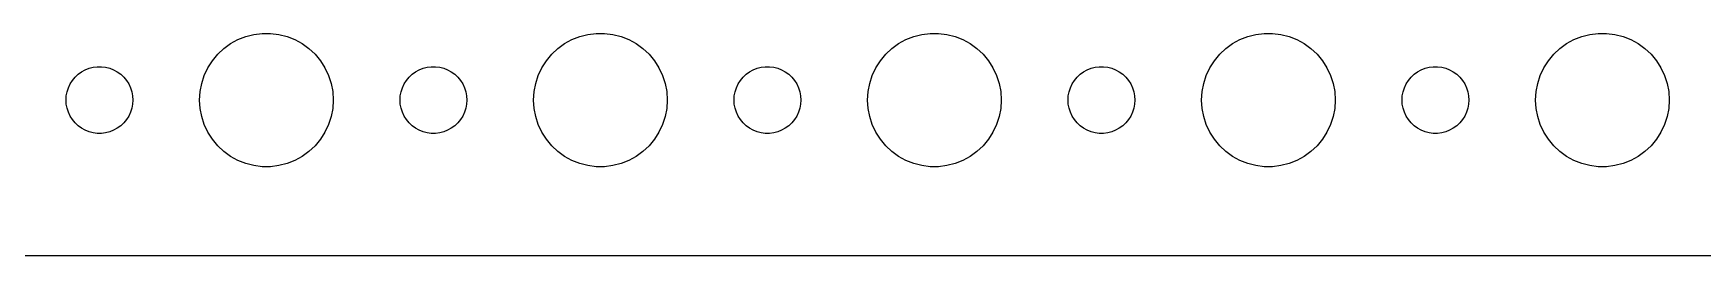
# Model space of a CAD drawing. Header units: metres. Extents: x -150 to 150, y -149 to 149.
# Drawn here: x -78 to -3, y -149.5 to -139.5 of the extents above; entities that cross this region are included whole.
import ezdxf

# ---------------------------------------------------------------- set-up
doc = ezdxf.new("R2010")
doc.units = ezdxf.units.M

msp = doc.modelspace()

# ---------------------------------------------------------------- linework, layer by layer
for p, q in [((-69.4123, -140.188), (-69.1075, -139.967)), ((-69.1075, -139.967), (-68.7773, -139.786)), ((-68.7773, -139.786), (-68.427, -139.647)), ((-68.427, -139.647), (-68.0621, -139.553)), ((-68.0621, -139.553), (-67.6884, -139.506)), ((-67.6884, -139.506), (-67.3116, -139.506)), ((-67.3116, -139.506), (-66.9379, -139.553)), ((-66.9379, -139.553), (-66.573, -139.647)), ((-66.573, -139.647), (-66.2227, -139.786)), ((-66.2227, -139.786), (-65.8925, -139.967)), ((-65.8925, -139.967), (-65.5877, -140.188)), ((-54.4123, -140.188), (-54.1075, -139.967)), ((-54.1075, -139.967), (-53.7773, -139.786)), ((-53.7773, -139.786), (-53.427, -139.647)), ((-53.427, -139.647), (-53.0621, -139.553)), ((-53.0621, -139.553), (-52.6884, -139.506)), ((-52.6884, -139.506), (-52.3116, -139.506)), ((-52.3116, -139.506), (-51.9379, -139.553)), ((-51.9379, -139.553), (-51.5729, -139.647)), ((-51.5729, -139.647), (-51.2227, -139.786)), ((-51.2227, -139.786), (-50.8925, -139.967)), ((-50.8925, -139.967), (-50.5877, -140.188)), ((-39.4123, -140.188), (-39.1075, -139.967)), ((-39.1075, -139.967), (-38.7773, -139.786)), ((-38.7773, -139.786), (-38.427, -139.647)), ((-38.427, -139.647), (-38.0621, -139.553)), ((-38.0621, -139.553), (-37.6884, -139.506)), ((-37.6884, -139.506), (-37.3116, -139.506)), ((-37.3116, -139.506), (-36.9379, -139.553)), ((-36.9379, -139.553), (-36.5729, -139.647)), ((-36.5729, -139.647), (-36.2227, -139.786)), ((-36.2227, -139.786), (-35.8925, -139.967)), ((-35.8925, -139.967), (-35.5877, -140.188)), ((-24.4123, -140.188), (-24.1075, -139.967)), ((-24.1075, -139.967), (-23.7773, -139.786)), ((-23.7773, -139.786), (-23.427, -139.647)), ((-23.427, -139.647), (-23.0621, -139.553)), ((-23.0621, -139.553), (-22.6884, -139.506)), ((-22.6884, -139.506), (-22.3116, -139.506)), ((-22.3116, -139.506), (-21.9379, -139.553)), ((-21.9379, -139.553), (-21.5729, -139.647)), ((-21.5729, -139.647), (-21.2227, -139.786)), ((-21.2227, -139.786), (-20.8925, -139.967)), ((-20.8925, -139.967), (-20.5877, -140.188)), ((-9.41226, -140.188), (-9.10747, -139.967)), ((-9.10747, -139.967), (-8.77733, -139.786)), ((-8.77733, -139.786), (-8.42705, -139.647)), ((-8.42705, -139.647), (-8.06213, -139.553)), ((-8.06213, -139.553), (-7.68837, -139.506)), ((-7.68837, -139.506), (-7.31161, -139.506)), ((-7.31161, -139.506), (-6.93785, -139.553)), ((-6.93785, -139.553), (-6.57294, -139.647)), ((-6.57294, -139.647), (-6.22266, -139.786)), ((-6.22266, -139.786), (-5.89252, -139.967)), ((-5.89252, -139.967), (-5.58772, -140.188)), ((-70.1289, -141.055), (-69.927, -140.737)), ((-69.927, -140.737), (-69.6869, -140.446)), ((-69.6869, -140.446), (-69.4123, -140.188)), ((-65.5877, -140.188), (-65.3131, -140.446)), ((-65.3131, -140.446), (-65.073, -140.737)), ((-65.073, -140.737), (-64.8711, -141.055)), ((-55.1289, -141.055), (-54.927, -140.737)), ((-54.927, -140.737), (-54.6869, -140.446)), ((-54.6869, -140.446), (-54.4123, -140.188)), ((-50.5877, -140.188), (-50.3131, -140.446)), ((-50.3131, -140.446), (-50.0729, -140.737)), ((-50.0729, -140.737), (-49.8711, -141.055)), ((-40.1289, -141.055), (-39.927, -140.737)), ((-39.927, -140.737), (-39.6869, -140.446)), ((-39.6869, -140.446), (-39.4123, -140.188)), ((-35.5877, -140.188), (-35.3131, -140.446)), ((-35.3131, -140.446), (-35.0729, -140.737)), ((-35.0729, -140.737), (-34.8711, -141.055)), ((-25.1289, -141.055), (-24.927, -140.737)), ((-24.927, -140.737), (-24.6869, -140.446)), ((-24.6869, -140.446), (-24.4123, -140.188)), ((-20.5877, -140.188), (-20.3131, -140.446)), ((-20.3131, -140.446), (-20.0729, -140.737)), ((-20.0729, -140.737), (-19.8711, -141.055)), ((-10.1289, -141.055), (-9.92705, -140.737)), ((-9.92705, -140.737), (-9.6869, -140.446)), ((-9.6869, -140.446), (-9.41226, -140.188)), ((-5.58772, -140.188), (-5.31308, -140.446)), ((-5.31308, -140.446), (-5.07294, -140.737)), ((-5.07294, -140.737), (-4.87108, -141.055)), ((-76.3145, -141.777), (-76.2135, -141.618)), ((-76.2135, -141.618), (-76.0934, -141.473)), ((-76.0934, -141.473), (-75.9561, -141.344)), ((-75.9561, -141.344), (-75.8037, -141.234)), ((-75.8037, -141.234), (-75.6387, -141.143)), ((-75.6387, -141.143), (-75.4635, -141.073)), ((-75.4635, -141.073), (-75.2811, -141.027)), ((-75.2811, -141.027), (-75.0942, -141.003)), ((-75.0942, -141.003), (-74.9058, -141.003)), ((-74.9058, -141.003), (-74.7189, -141.027)), ((-74.7189, -141.027), (-74.5365, -141.073)), ((-74.5365, -141.073), (-74.3613, -141.143)), ((-74.3613, -141.143), (-74.1963, -141.234)), ((-74.1963, -141.234), (-74.0439, -141.344)), ((-74.0439, -141.344), (-73.9065, -141.473)), ((-73.9065, -141.473), (-73.7865, -141.618)), ((-73.7865, -141.618), (-73.6855, -141.777)), ((-70.4057, -141.754), (-70.2893, -141.396)), ((-70.2893, -141.396), (-70.1289, -141.055)), ((-64.8711, -141.055), (-64.7107, -141.396)), ((-64.7107, -141.396), (-64.5943, -141.754)), ((-61.3145, -141.777), (-61.2135, -141.618)), ((-61.2135, -141.618), (-61.0934, -141.473)), ((-61.0934, -141.473), (-60.9561, -141.344)), ((-60.9561, -141.344), (-60.8037, -141.234)), ((-60.8037, -141.234), (-60.6387, -141.143)), ((-60.6387, -141.143), (-60.4635, -141.073)), ((-60.4635, -141.073), (-60.2811, -141.027)), ((-60.2811, -141.027), (-60.0942, -141.003)), ((-60.0942, -141.003), (-59.9058, -141.003)), ((-59.9058, -141.003), (-59.7189, -141.027)), ((-59.7189, -141.027), (-59.5365, -141.073)), ((-59.5365, -141.073), (-59.3613, -141.143)), ((-59.3613, -141.143), (-59.1963, -141.234)), ((-59.1963, -141.234), (-59.0439, -141.344)), ((-59.0439, -141.344), (-58.9065, -141.473)), ((-58.9065, -141.473), (-58.7865, -141.618)), ((-58.7865, -141.618), (-58.6855, -141.777)), ((-55.4057, -141.754), (-55.2893, -141.396)), ((-55.2893, -141.396), (-55.1289, -141.055)), ((-49.8711, -141.055), (-49.7107, -141.396)), ((-49.7107, -141.396), (-49.5942, -141.754)), ((-46.3145, -141.777), (-46.2135, -141.618)), ((-46.2135, -141.618), (-46.0934, -141.473)), ((-46.0934, -141.473), (-45.9561, -141.344)), ((-45.9561, -141.344), (-45.8037, -141.234)), ((-45.8037, -141.234), (-45.6387, -141.143)), ((-45.6387, -141.143), (-45.4635, -141.073)), ((-45.4635, -141.073), (-45.2811, -141.027)), ((-45.2811, -141.027), (-45.0942, -141.003)), ((-45.0942, -141.003), (-44.9058, -141.003)), ((-44.9058, -141.003), (-44.7189, -141.027)), ((-44.7189, -141.027), (-44.5365, -141.073)), ((-44.5365, -141.073), (-44.3613, -141.143)), ((-44.3613, -141.143), (-44.1963, -141.234)), ((-44.1963, -141.234), (-44.0439, -141.344)), ((-44.0439, -141.344), (-43.9065, -141.473)), ((-43.9065, -141.473), (-43.7865, -141.618)), ((-43.7865, -141.618), (-43.6855, -141.777)), ((-40.4057, -141.754), (-40.2893, -141.396)), ((-40.2893, -141.396), (-40.1289, -141.055)), ((-34.8711, -141.055), (-34.7107, -141.396)), ((-34.7107, -141.396), (-34.5942, -141.754)), ((-31.3145, -141.777), (-31.2135, -141.618)), ((-31.2135, -141.618), (-31.0934, -141.473)), ((-31.0934, -141.473), (-30.9561, -141.344)), ((-30.9561, -141.344), (-30.8037, -141.234)), ((-30.8037, -141.234), (-30.6387, -141.143)), ((-30.6387, -141.143), (-30.4635, -141.073)), ((-30.4635, -141.073), (-30.2811, -141.027)), ((-30.2811, -141.027), (-30.0942, -141.003)), ((-30.0942, -141.003), (-29.9058, -141.003)), ((-29.9058, -141.003), (-29.7189, -141.027)), ((-29.7189, -141.027), (-29.5365, -141.073)), ((-29.5365, -141.073), (-29.3613, -141.143)), ((-29.3613, -141.143), (-29.1963, -141.234)), ((-29.1963, -141.234), (-29.0439, -141.344)), ((-29.0439, -141.344), (-28.9065, -141.473)), ((-28.9065, -141.473), (-28.7865, -141.618)), ((-28.7865, -141.618), (-28.6855, -141.777)), ((-25.4057, -141.754), (-25.2893, -141.396)), ((-25.2893, -141.396), (-25.1289, -141.055)), ((-19.8711, -141.055), (-19.7107, -141.396)), ((-19.7107, -141.396), (-19.5942, -141.754)), ((-16.3145, -141.777), (-16.2135, -141.618)), ((-16.2135, -141.618), (-16.0934, -141.473)), ((-16.0934, -141.473), (-15.9561, -141.344)), ((-15.9561, -141.344), (-15.8037, -141.234)), ((-15.8037, -141.234), (-15.6387, -141.143)), ((-15.6387, -141.143), (-15.4635, -141.073)), ((-15.4635, -141.073), (-15.2811, -141.027)), ((-15.2811, -141.027), (-15.0942, -141.003)), ((-15.0942, -141.003), (-14.9058, -141.003)), ((-14.9058, -141.003), (-14.7189, -141.027)), ((-14.7189, -141.027), (-14.5365, -141.073)), ((-14.5365, -141.073), (-14.3613, -141.143)), ((-14.3613, -141.143), (-14.1963, -141.234)), ((-14.1963, -141.234), (-14.0439, -141.344)), ((-14.0439, -141.344), (-13.9065, -141.473)), ((-13.9065, -141.473), (-13.7865, -141.618)), ((-13.7865, -141.618), (-13.6855, -141.777)), ((-10.4057, -141.754), (-10.2893, -141.396)), ((-10.2893, -141.396), (-10.1289, -141.055)), ((-4.87108, -141.055), (-4.71066, -141.396)), ((-4.71066, -141.396), (-4.59424, -141.754)), ((-76.5, -142.5), (-76.4882, -142.312)), ((-76.4882, -142.312), (-76.4529, -142.127)), ((-76.4529, -142.127), (-76.3947, -141.948)), ((-76.3947, -141.948), (-76.3145, -141.777)), ((-73.6855, -141.777), (-73.6053, -141.948)), ((-73.6053, -141.948), (-73.5471, -142.127)), ((-73.5471, -142.127), (-73.5118, -142.312)), ((-73.5118, -142.312), (-73.5, -142.5)), ((-70.5, -142.5), (-70.4763, -142.124)), ((-70.4763, -142.124), (-70.4057, -141.754)), ((-64.5943, -141.754), (-64.5237, -142.124)), ((-64.5237, -142.124), (-64.5, -142.5)), ((-61.5, -142.5), (-61.4882, -142.312)), ((-61.4882, -142.312), (-61.4529, -142.127)), ((-61.4529, -142.127), (-61.3947, -141.948)), ((-61.3947, -141.948), (-61.3145, -141.777)), ((-58.6855, -141.777), (-58.6053, -141.948)), ((-58.6053, -141.948), (-58.5471, -142.127)), ((-58.5471, -142.127), (-58.5118, -142.312)), ((-58.5118, -142.312), (-58.5, -142.5)), ((-55.5, -142.5), (-55.4763, -142.124)), ((-55.4763, -142.124), (-55.4057, -141.754)), ((-49.5942, -141.754), (-49.5237, -142.124)), ((-49.5237, -142.124), (-49.5, -142.5)), ((-46.5, -142.5), (-46.4882, -142.312)), ((-46.4882, -142.312), (-46.4529, -142.127)), ((-46.4529, -142.127), (-46.3947, -141.948)), ((-46.3947, -141.948), (-46.3145, -141.777)), ((-43.6855, -141.777), (-43.6053, -141.948)), ((-43.6053, -141.948), (-43.5471, -142.127)), ((-43.5471, -142.127), (-43.5118, -142.312)), ((-43.5118, -142.312), (-43.5, -142.5)), ((-40.5, -142.5), (-40.4763, -142.124)), ((-40.4763, -142.124), (-40.4057, -141.754)), ((-34.5942, -141.754), (-34.5237, -142.124)), ((-34.5237, -142.124), (-34.5, -142.5)), ((-31.5, -142.5), (-31.4882, -142.312)), ((-31.4882, -142.312), (-31.4529, -142.127)), ((-31.4529, -142.127), (-31.3947, -141.948)), ((-31.3947, -141.948), (-31.3145, -141.777)), ((-28.6855, -141.777), (-28.6053, -141.948)), ((-28.6053, -141.948), (-28.5471, -142.127)), ((-28.5471, -142.127), (-28.5118, -142.312)), ((-28.5118, -142.312), (-28.5, -142.5)), ((-25.5, -142.5), (-25.4763, -142.124)), ((-25.4763, -142.124), (-25.4057, -141.754)), ((-19.5942, -141.754), (-19.5237, -142.124)), ((-19.5237, -142.124), (-19.5, -142.5)), ((-16.5, -142.5), (-16.4882, -142.312)), ((-16.4882, -142.312), (-16.4529, -142.127)), ((-16.4529, -142.127), (-16.3947, -141.948)), ((-16.3947, -141.948), (-16.3145, -141.777)), ((-13.6855, -141.777), (-13.6053, -141.948)), ((-13.6053, -141.948), (-13.5471, -142.127)), ((-13.5471, -142.127), (-13.5118, -142.312)), ((-13.5118, -142.312), (-13.5, -142.5)), ((-10.5, -142.5), (-10.4763, -142.124)), ((-10.4763, -142.124), (-10.4057, -141.754)), ((-4.59424, -141.754), (-4.52365, -142.124)), ((-4.52365, -142.124), (-4.5, -142.5)), ((-76.4882, -142.688), (-76.5, -142.5)), ((-76.4529, -142.873), (-76.4882, -142.688)), ((-76.3947, -143.052), (-76.4529, -142.873)), ((-76.3145, -143.223), (-76.3947, -143.052)), ((-73.6053, -143.052), (-73.6855, -143.223)), ((-73.5471, -142.873), (-73.6053, -143.052)), ((-73.5118, -142.688), (-73.5471, -142.873)), ((-73.5, -142.5), (-73.5118, -142.688)), ((-70.4763, -142.876), (-70.5, -142.5)), ((-70.4057, -143.246), (-70.4763, -142.876)), ((-64.5237, -142.876), (-64.5943, -143.246)), ((-64.5, -142.5), (-64.5237, -142.876)), ((-61.4882, -142.688), (-61.5, -142.5)), ((-61.4529, -142.873), (-61.4882, -142.688)), ((-61.3947, -143.052), (-61.4529, -142.873)), ((-61.3145, -143.223), (-61.3947, -143.052)), ((-58.6053, -143.052), (-58.6855, -143.223)), ((-58.5471, -142.873), (-58.6053, -143.052)), ((-58.5118, -142.688), (-58.5471, -142.873)), ((-58.5, -142.5), (-58.5118, -142.688)), ((-55.4763, -142.876), (-55.5, -142.5)), ((-55.4057, -143.246), (-55.4763, -142.876)), ((-49.5237, -142.876), (-49.5942, -143.246)), ((-49.5, -142.5), (-49.5237, -142.876)), ((-46.4882, -142.688), (-46.5, -142.5)), ((-46.4529, -142.873), (-46.4882, -142.688)), ((-46.3947, -143.052), (-46.4529, -142.873)), ((-46.3145, -143.223), (-46.3947, -143.052)), ((-43.6053, -143.052), (-43.6855, -143.223)), ((-43.5471, -142.873), (-43.6053, -143.052)), ((-43.5118, -142.688), (-43.5471, -142.873)), ((-43.5, -142.5), (-43.5118, -142.688)), ((-40.4763, -142.876), (-40.5, -142.5)), ((-40.4057, -143.246), (-40.4763, -142.876)), ((-34.5237, -142.876), (-34.5942, -143.246)), ((-34.5, -142.5), (-34.5237, -142.876)), ((-31.4882, -142.688), (-31.5, -142.5)), ((-31.4529, -142.873), (-31.4882, -142.688)), ((-31.3947, -143.052), (-31.4529, -142.873)), ((-31.3145, -143.223), (-31.3947, -143.052)), ((-28.6053, -143.052), (-28.6855, -143.223)), ((-28.5471, -142.873), (-28.6053, -143.052)), ((-28.5118, -142.688), (-28.5471, -142.873)), ((-28.5, -142.5), (-28.5118, -142.688)), ((-25.4763, -142.876), (-25.5, -142.5)), ((-25.4057, -143.246), (-25.4763, -142.876)), ((-19.5237, -142.876), (-19.5942, -143.246)), ((-19.5, -142.5), (-19.5237, -142.876)), ((-16.4882, -142.688), (-16.5, -142.5)), ((-16.4529, -142.873), (-16.4882, -142.688)), ((-16.3947, -143.052), (-16.4529, -142.873)), ((-16.3145, -143.223), (-16.3947, -143.052)), ((-13.6053, -143.052), (-13.6855, -143.223)), ((-13.5471, -142.873), (-13.6053, -143.052)), ((-13.5118, -142.688), (-13.5471, -142.873)), ((-13.5, -142.5), (-13.5118, -142.688)), ((-10.4763, -142.876), (-10.5, -142.5)), ((-10.4057, -143.246), (-10.4763, -142.876)), ((-4.52365, -142.876), (-4.59424, -143.246)), ((-4.5, -142.5), (-4.52365, -142.876)), ((-76.2135, -143.382), (-76.3145, -143.223)), ((-76.0934, -143.527), (-76.2135, -143.382)), ((-75.9561, -143.656), (-76.0934, -143.527)), ((-75.8037, -143.766), (-75.9561, -143.656)), ((-75.6387, -143.857), (-75.8037, -143.766)), ((-75.4635, -143.927), (-75.6387, -143.857)), ((-75.2811, -143.973), (-75.4635, -143.927)), ((-74.5365, -143.927), (-74.7189, -143.973)), ((-74.3613, -143.857), (-74.5365, -143.927)), ((-74.1963, -143.766), (-74.3613, -143.857)), ((-74.0439, -143.656), (-74.1963, -143.766)), ((-73.9065, -143.527), (-74.0439, -143.656)), ((-73.7865, -143.382), (-73.9065, -143.527)), ((-73.6855, -143.223), (-73.7865, -143.382)), ((-70.2893, -143.604), (-70.4057, -143.246)), ((-70.1289, -143.945), (-70.2893, -143.604)), ((-64.7107, -143.604), (-64.8711, -143.945)), ((-64.5943, -143.246), (-64.7107, -143.604)), ((-61.2135, -143.382), (-61.3145, -143.223)), ((-61.0934, -143.527), (-61.2135, -143.382)), ((-60.9561, -143.656), (-61.0934, -143.527)), ((-60.8037, -143.766), (-60.9561, -143.656)), ((-60.6387, -143.857), (-60.8037, -143.766)), ((-60.4635, -143.927), (-60.6387, -143.857)), ((-60.2811, -143.973), (-60.4635, -143.927)), ((-59.5365, -143.927), (-59.7189, -143.973)), ((-59.3613, -143.857), (-59.5365, -143.927)), ((-59.1963, -143.766), (-59.3613, -143.857)), ((-59.0439, -143.656), (-59.1963, -143.766)), ((-58.9065, -143.527), (-59.0439, -143.656)), ((-58.7865, -143.382), (-58.9065, -143.527)), ((-58.6855, -143.223), (-58.7865, -143.382)), ((-55.2893, -143.604), (-55.4057, -143.246)), ((-55.1289, -143.945), (-55.2893, -143.604)), ((-49.7107, -143.604), (-49.8711, -143.945)), ((-49.5942, -143.246), (-49.7107, -143.604)), ((-46.2135, -143.382), (-46.3145, -143.223)), ((-46.0934, -143.527), (-46.2135, -143.382)), ((-45.9561, -143.656), (-46.0934, -143.527)), ((-45.8037, -143.766), (-45.9561, -143.656)), ((-45.6387, -143.857), (-45.8037, -143.766)), ((-45.4635, -143.927), (-45.6387, -143.857)), ((-45.2811, -143.973), (-45.4635, -143.927)), ((-44.5365, -143.927), (-44.7189, -143.973)), ((-44.3613, -143.857), (-44.5365, -143.927)), ((-44.1963, -143.766), (-44.3613, -143.857)), ((-44.0439, -143.656), (-44.1963, -143.766)), ((-43.9065, -143.527), (-44.0439, -143.656)), ((-43.7865, -143.382), (-43.9065, -143.527)), ((-43.6855, -143.223), (-43.7865, -143.382)), ((-40.2893, -143.604), (-40.4057, -143.246)), ((-40.1289, -143.945), (-40.2893, -143.604)), ((-34.7107, -143.604), (-34.8711, -143.945)), ((-34.5942, -143.246), (-34.7107, -143.604)), ((-31.2135, -143.382), (-31.3145, -143.223)), ((-31.0934, -143.527), (-31.2135, -143.382)), ((-30.9561, -143.656), (-31.0934, -143.527)), ((-30.8037, -143.766), (-30.9561, -143.656)), ((-30.6387, -143.857), (-30.8037, -143.766)), ((-30.4635, -143.927), (-30.6387, -143.857)), ((-30.2811, -143.973), (-30.4635, -143.927)), ((-29.5365, -143.927), (-29.7189, -143.973)), ((-29.3613, -143.857), (-29.5365, -143.927)), ((-29.1963, -143.766), (-29.3613, -143.857)), ((-29.0439, -143.656), (-29.1963, -143.766)), ((-28.9065, -143.527), (-29.0439, -143.656)), ((-28.7865, -143.382), (-28.9065, -143.527)), ((-28.6855, -143.223), (-28.7865, -143.382)), ((-25.2893, -143.604), (-25.4057, -143.246)), ((-25.1289, -143.945), (-25.2893, -143.604)), ((-19.7107, -143.604), (-19.8711, -143.945)), ((-19.5942, -143.246), (-19.7107, -143.604)), ((-16.2135, -143.382), (-16.3145, -143.223)), ((-16.0934, -143.527), (-16.2135, -143.382)), ((-15.9561, -143.656), (-16.0934, -143.527)), ((-15.8037, -143.766), (-15.9561, -143.656)), ((-15.6387, -143.857), (-15.8037, -143.766)), ((-15.4635, -143.927), (-15.6387, -143.857)), ((-15.2811, -143.973), (-15.4635, -143.927)), ((-14.5365, -143.927), (-14.7189, -143.973)), ((-14.3613, -143.857), (-14.5365, -143.927)), ((-14.1963, -143.766), (-14.3613, -143.857)), ((-14.0439, -143.656), (-14.1963, -143.766)), ((-13.9065, -143.527), (-14.0439, -143.656)), ((-13.7865, -143.382), (-13.9065, -143.527)), ((-13.6855, -143.223), (-13.7865, -143.382)), ((-10.2893, -143.604), (-10.4057, -143.246)), ((-10.1289, -143.945), (-10.2893, -143.604)), ((-4.71066, -143.604), (-4.87108, -143.945)), ((-4.59424, -143.246), (-4.71066, -143.604)), ((-75.0942, -143.997), (-75.2811, -143.973)), ((-74.9058, -143.997), (-75.0942, -143.997)), ((-74.7189, -143.973), (-74.9058, -143.997)), ((-69.927, -144.263), (-70.1289, -143.945)), ((-69.6869, -144.554), (-69.927, -144.263)), ((-69.4123, -144.812), (-69.6869, -144.554)), ((-65.3131, -144.554), (-65.5877, -144.812)), ((-65.073, -144.263), (-65.3131, -144.554)), ((-64.8711, -143.945), (-65.073, -144.263)), ((-60.0942, -143.997), (-60.2811, -143.973)), ((-59.9058, -143.997), (-60.0942, -143.997)), ((-59.7189, -143.973), (-59.9058, -143.997)), ((-54.927, -144.263), (-55.1289, -143.945)), ((-54.6869, -144.554), (-54.927, -144.263)), ((-54.4123, -144.812), (-54.6869, -144.554)), ((-50.3131, -144.554), (-50.5877, -144.812)), ((-50.0729, -144.263), (-50.3131, -144.554)), ((-49.8711, -143.945), (-50.0729, -144.263)), ((-45.0942, -143.997), (-45.2811, -143.973)), ((-44.9058, -143.997), (-45.0942, -143.997)), ((-44.7189, -143.973), (-44.9058, -143.997)), ((-39.927, -144.263), (-40.1289, -143.945)), ((-39.6869, -144.554), (-39.927, -144.263)), ((-39.4123, -144.812), (-39.6869, -144.554)), ((-35.3131, -144.554), (-35.5877, -144.812)), ((-35.0729, -144.263), (-35.3131, -144.554)), ((-34.8711, -143.945), (-35.0729, -144.263)), ((-30.0942, -143.997), (-30.2811, -143.973)), ((-29.9058, -143.997), (-30.0942, -143.997)), ((-29.7189, -143.973), (-29.9058, -143.997)), ((-24.927, -144.263), (-25.1289, -143.945)), ((-24.6869, -144.554), (-24.927, -144.263)), ((-24.4123, -144.812), (-24.6869, -144.554)), ((-20.3131, -144.554), (-20.5877, -144.812)), ((-20.0729, -144.263), (-20.3131, -144.554)), ((-19.8711, -143.945), (-20.0729, -144.263)), ((-15.0942, -143.997), (-15.2811, -143.973)), ((-14.9058, -143.997), (-15.0942, -143.997)), ((-14.7189, -143.973), (-14.9058, -143.997)), ((-9.92705, -144.263), (-10.1289, -143.945)), ((-9.6869, -144.554), (-9.92705, -144.263)), ((-9.41226, -144.812), (-9.6869, -144.554)), ((-5.31308, -144.554), (-5.58772, -144.812)), ((-5.07294, -144.263), (-5.31308, -144.554)), ((-4.87108, -143.945), (-5.07294, -144.263)), ((-69.1075, -145.033), (-69.4123, -144.812)), ((-68.7773, -145.214), (-69.1075, -145.033)), ((-68.427, -145.353), (-68.7773, -145.214)), ((-68.0621, -145.447), (-68.427, -145.353)), ((-66.573, -145.353), (-66.9379, -145.447)), ((-66.2227, -145.214), (-66.573, -145.353)), ((-65.8925, -145.033), (-66.2227, -145.214)), ((-65.5877, -144.812), (-65.8925, -145.033)), ((-54.1075, -145.033), (-54.4123, -144.812)), ((-53.7773, -145.214), (-54.1075, -145.033)), ((-53.427, -145.353), (-53.7773, -145.214)), ((-53.0621, -145.447), (-53.427, -145.353)), ((-51.5729, -145.353), (-51.9379, -145.447)), ((-51.2227, -145.214), (-51.5729, -145.353)), ((-50.8925, -145.033), (-51.2227, -145.214)), ((-50.5877, -144.812), (-50.8925, -145.033)), ((-39.1075, -145.033), (-39.4123, -144.812)), ((-38.7773, -145.214), (-39.1075, -145.033)), ((-38.427, -145.353), (-38.7773, -145.214)), ((-38.0621, -145.447), (-38.427, -145.353)), ((-36.5729, -145.353), (-36.9379, -145.447)), ((-36.2227, -145.214), (-36.5729, -145.353)), ((-35.8925, -145.033), (-36.2227, -145.214)), ((-35.5877, -144.812), (-35.8925, -145.033)), ((-24.1075, -145.033), (-24.4123, -144.812)), ((-23.7773, -145.214), (-24.1075, -145.033)), ((-23.427, -145.353), (-23.7773, -145.214)), ((-23.0621, -145.447), (-23.427, -145.353)), ((-21.5729, -145.353), (-21.9379, -145.447)), ((-21.2227, -145.214), (-21.5729, -145.353)), ((-20.8925, -145.033), (-21.2227, -145.214)), ((-20.5877, -144.812), (-20.8925, -145.033)), ((-9.10747, -145.033), (-9.41226, -144.812)), ((-8.77733, -145.214), (-9.10747, -145.033)), ((-8.42705, -145.353), (-8.77733, -145.214)), ((-8.06213, -145.447), (-8.42705, -145.353)), ((-6.57294, -145.353), (-6.93785, -145.447)), ((-6.22266, -145.214), (-6.57294, -145.353)), ((-5.89252, -145.033), (-6.22266, -145.214)), ((-5.58772, -144.812), (-5.89252, -145.033)), ((-67.6884, -145.494), (-68.0621, -145.447)), ((-67.3116, -145.494), (-67.6884, -145.494)), ((-66.9379, -145.447), (-67.3116, -145.494)), ((-52.6884, -145.494), (-53.0621, -145.447)), ((-52.3116, -145.494), (-52.6884, -145.494)), ((-51.9379, -145.447), (-52.3116, -145.494)), ((-37.6884, -145.494), (-38.0621, -145.447)), ((-37.3116, -145.494), (-37.6884, -145.494)), ((-36.9379, -145.447), (-37.3116, -145.494)), ((-22.6884, -145.494), (-23.0621, -145.447)), ((-22.3116, -145.494), (-22.6884, -145.494)), ((-21.9379, -145.447), (-22.3116, -145.494)), ((-7.68837, -145.494), (-8.06213, -145.447)), ((-7.31161, -145.494), (-7.68837, -145.494)), ((-6.93785, -145.447), (-7.31161, -145.494)), ((-144.814, -149.49), (144.814, -149.49))]:
    msp.add_line(p, q)

doc.saveas('drawing.dxf')
